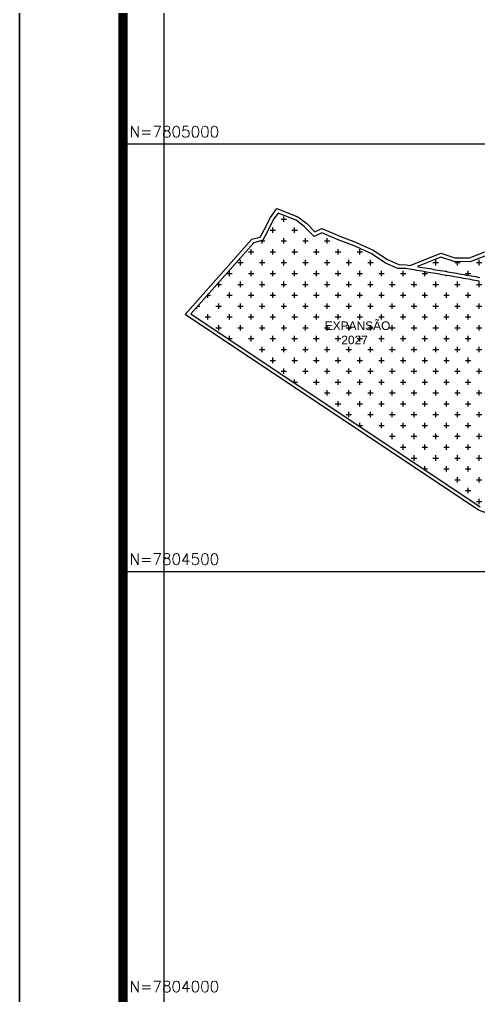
# Model space of a CAD drawing. Extents: x 714831 to 717374, y 7802690 to 7806287.
# Drawn here: x 714831 to 715368, y 7804004 to 7805146 of the extents above; entities that cross this region are included whole.
import ezdxf

# ---------------------------------------------------------------- set-up
doc = ezdxf.new("R2010")
doc.units = 0
doc.linetypes.add('LIN0', pattern=[0])
doc.layers.add('0114001333', color=1, linetype='Continuous')
doc.layers.add('TG', color=7, linetype='LIN0')
doc.layers.add('Layout', color=7, linetype='Continuous', lineweight=13)
doc.layers.add('MALHA', color=251, linetype='Continuous', true_color=0x505050)
doc.layers.add('TALHÕES', color=4, linetype='Continuous', true_color=0x00ffff)
doc.styles.add('AGROCAD', font='romans.shx')
doc.styles.add('ARIAL', font='arial.ttf')

# ---------------------------------------------------------------- blocks, each defined once
blk = doc.blocks.new('coordi')
at = {"layer": 'MALHA', "linetype": 'Continuous', "style": 'AGROCAD'}
blk.add_attdef('COORDI', (6, 6), '', height=10, dxfattribs=at)

msp = doc.modelspace()

# ---------------------------------------------------------------- hatches: boundary and pattern name
h = msp.add_hatch()
h.set_pattern_fill('CROSS', color=40, scale=2)
h.paths.add_polyline_path([(715723.1, 7804357.3), (715641.3, 7804410), (715559.6, 7804462.8), (715454, 7804530.1), (715402.1, 7804563.2), (715399.7, 7804536.6), (715418.2, 7804411.1), (715450.6, 7804190.5), (715891.1, 7804245.5), (715886.2, 7804248), (715847.6, 7804273.8), (715792.6, 7804311.4), (715767.9, 7804327.2)])
h.paths.add_polyline_path([(715436.5, 7804728.3), (715437, 7804730.3), (715438, 7804734.5), (715445.3, 7804763.4), (715455.3, 7804810.5), (715454.2, 7804811.2), (715452.4, 7804812.3), (715450.5, 7804813.4), (715448.6, 7804814.5), (715446.7, 7804815.5), (715444.8, 7804816.5), (715442.9, 7804817.5), (715441, 7804818.5), (715439, 7804819.4), (715437.1, 7804820.3), (715435.1, 7804821.2), (715433.2, 7804822), (715431.2, 7804822.9), (715429.2, 7804823.7), (715427.2, 7804824.5), (715425.2, 7804825.2), (715423.2, 7804826), (715421.2, 7804826.7), (715419.2, 7804827.4), (715417.2, 7804828), (715415.1, 7804828.7), (715413.1, 7804829.3), (715411.1, 7804829.9), (715409, 7804830.5), (715407, 7804831.1), (715404.9, 7804831.6), (715402.8, 7804832.2), (715400.8, 7804832.7), (715398.7, 7804833.2), (715396.6, 7804833.7), (715394.5, 7804834.2), (715392.5, 7804834.7), (715390.4, 7804835.2), (715388.3, 7804835.6), (715386.2, 7804836.1), (715384.1, 7804836.5), (715382, 7804836.9), (715379.9, 7804837.4), (715377.8, 7804837.8), (715375.7, 7804838.2), (715373.6, 7804838.6), (715371.5, 7804839), (715369, 7804839.4), (715366.5, 7804839.9), (715364, 7804840.4), (715361.5, 7804840.8), (715358.9, 7804841.3), (715356.2, 7804841.8), (715353.4, 7804842.3), (715350.6, 7804842.8), (715347.8, 7804843.3), (715345, 7804843.8), (715342.2, 7804844.3), (715339.4, 7804844.7), (715336.6, 7804845.2), (715333.8, 7804845.7), (715331, 7804846.2), (715328.2, 7804846.7), (715325.4, 7804847.1), (715322.8, 7804847.6), (715320.2, 7804848), (715317.6, 7804848.5), (715314.9, 7804848.9), (715312.3, 7804849.3), (715309.7, 7804849.8), (715307.1, 7804850.2), (715304.5, 7804850.7), (715301.6, 7804851.1), (715298.7, 7804851.6), (715295.9, 7804852.1), (715293, 7804852.6), (715290.1, 7804853), (715287.3, 7804853.5), (715282.9, 7804854.2), (715273.8, 7804854.5), (715259.4, 7804860.7), (715242.4, 7804871.7), (715222.4, 7804881), (715204, 7804887.9), (715184.8, 7804896.1), (715175.8, 7804891.9), (715164.2, 7804903.6), (715154.6, 7804911), (715133.5, 7804919), (715128.3, 7804911.9), (715121.2, 7804897.7), (715115.8, 7804887.3), (715105, 7804884.5), (715031.5, 7804801.4), (715370, 7804575.6), (715399.1, 7804565.1), (715403.2, 7804594.3), (715431.9, 7804707.2)])
h.paths.add_polyline_path([(715708.4, 7804340.7), (715790.3, 7804340.7), (715790.3, 7804378), (715708.4, 7804378)], flags=24)
h.paths.add_polyline_path([(715581, 7804275.4), (715662.8, 7804275.4), (715662.8, 7804312.7), (715581, 7804312.7)], flags=24)
h.paths.add_polyline_path([(715184.5, 7804758), (715266.4, 7804758), (715266.4, 7804795.3), (715184.5, 7804795.3)], flags=24)
h.paths.add_polyline_path([(715626.8, 7804664.4), (715666.5, 7804664.4), (715666.5, 7804694.9), (715626.8, 7804694.9)], flags=9)
h.paths.add_polyline_path([(715377.6, 7804836.1), (715459.5, 7804836.1), (715459.5, 7804873.4), (715377.6, 7804873.4)], flags=9)
h = msp.add_hatch()
h.set_pattern_fill('CROSS', color=256, scale=2)
h.paths.add_polyline_path([(715463.1, 7804851.2), (715459.5, 7804878.7), (715459.5, 7804893.6), (715455.1, 7804904.9), (715437.6, 7804910.5), (715416.2, 7804907.6), (715401.8, 7804897.8), (715390.7, 7804878.1), (715377.6, 7804869.7), (715358.4, 7804862.2), (715339.6, 7804862.6), (715324, 7804867.6), (715296.5, 7804856.5), (715296.6, 7804856.5), (715299.5, 7804856), (715302.3, 7804855.6), (715305.2, 7804855.1), (715307.8, 7804854.7), (715310.4, 7804854.2), (715313.1, 7804853.8), (715315.7, 7804853.3), (715318.3, 7804852.9), (715320.9, 7804852.5), (715323.5, 7804852), (715326.2, 7804851.6), (715329, 7804851.1), (715331.8, 7804850.6), (715334.6, 7804850.1), (715337.4, 7804849.6), (715340.1, 7804849.2), (715342.9, 7804848.7), (715345.7, 7804848.2), (715348.5, 7804847.7), (715351.3, 7804847.2), (715354.1, 7804846.7), (715356.9, 7804846.2), (715359.7, 7804845.7), (715362.3, 7804845.2), (715364.8, 7804844.8), (715367.3, 7804844.3), (715369.8, 7804843.9), (715372.4, 7804843.4), (715374.5, 7804843), (715376.6, 7804842.6), (715378.7, 7804842.2), (715380.8, 7804841.8), (715382.9, 7804841.3), (715385, 7804840.9), (715387.1, 7804840.5), (715389.2, 7804840), (715391.3, 7804839.6), (715393.5, 7804839.1), (715395.6, 7804838.6), (715397.7, 7804838.1), (715399.8, 7804837.6), (715401.9, 7804837.1), (715404, 7804836.6), (715406.1, 7804836), (715408.2, 7804835.4), (715410.2, 7804834.8), (715412.3, 7804834.2), (715414.4, 7804833.6), (715416.5, 7804833), (715418.6, 7804832.3), (715420.6, 7804831.6), (715422.7, 7804830.9), (715424.7, 7804830.2), (715426.8, 7804829.4), (715428.8, 7804828.7), (715430.9, 7804827.9), (715432.9, 7804827), (715434.9, 7804826.2), (715437, 7804825.3), (715439, 7804824.4), (715441, 7804823.5), (715443, 7804822.5), (715444.9, 7804821.5), (715446.9, 7804820.5), (715448.9, 7804819.5), (715450.8, 7804818.4), (715452.8, 7804817.3), (715454.7, 7804816.2), (715456.3, 7804815.2), (715459.9, 7804832.1), (715461.8, 7804838.4)])
h.paths.add_polyline_path([(715377.6, 7804836.1), (715459.5, 7804836.1), (715459.5, 7804873.4), (715377.6, 7804873.4)], flags=25)

# ---------------------------------------------------------------- linework, layer by layer
at = {"layer": '0114001333', "color": 1}
msp.add_lwpolyline([(715397.3, 7804561), (715368, 7804571.6), (715024.7, 7804800.6), (715102.6, 7804888.6), (715112.7, 7804891.1), (715117.2, 7804899.7), (715124.5, 7804914.2), (715131.9, 7804924.5), (715156.8, 7804914.9), (715167.2, 7804907), (715176.7, 7804897.3), (715184.7, 7804901.1), (715205.7, 7804892.1), (715224.2, 7804885.1), (715244.6, 7804875.7), (715261.6, 7804864.7), (715274.8, 7804859), (715283.3, 7804858.7), (715287.9, 7804858), (715323.8, 7804872.4), (715340.4, 7804867), (715357.6, 7804866.7), (715375.6, 7804873.7)], dxfattribs=at)
at = {"layer": 'MALHA'}
for points in [[(715000, 7803057.7), (715000, 7806166.2)], [(714952, 7805000), (716231.7, 7805000)], [(714952, 7804500), (715400.5, 7804500)]]:
    msp.add_lwpolyline(points, dxfattribs=at)
at = {"layer": 'TALHÕES', "color": 40}
for points in [[(715369, 7804839.4), (715366.5, 7804839.9), (715364, 7804840.4), (715361.5, 7804840.8), (715358.9, 7804841.3), (715356.2, 7804841.8), (715353.4, 7804842.3), (715350.6, 7804842.8), (715347.8, 7804843.3), (715345, 7804843.8), (715342.2, 7804844.3), (715339.4, 7804844.7), (715336.6, 7804845.2), (715333.8, 7804845.7), (715331, 7804846.2), (715328.2, 7804846.7), (715325.4, 7804847.1), (715322.8, 7804847.6), (715320.2, 7804848), (715317.6, 7804848.5), (715314.9, 7804848.9), (715312.3, 7804849.3), (715309.7, 7804849.8), (715307.1, 7804850.2), (715304.5, 7804850.7), (715301.6, 7804851.1), (715298.7, 7804851.6), (715295.9, 7804852.1), (715293, 7804852.6), (715290.1, 7804853), (715287.3, 7804853.5), (715282.9, 7804854.2), (715273.8, 7804854.5), (715259.4, 7804860.7), (715242.4, 7804871.7), (715222.4, 7804881), (715204, 7804887.9), (715184.8, 7804896.1), (715175.8, 7804891.9), (715164.2, 7804903.6), (715154.6, 7804911), (715133.5, 7804919), (715128.3, 7804911.9), (715121.2, 7804897.7), (715115.8, 7804887.3), (715105, 7804884.5), (715031.5, 7804801.4), (715370, 7804575.6)], [(715377.6, 7804869.7), (715358.4, 7804862.2), (715339.6, 7804862.6), (715324, 7804867.6), (715296.5, 7804856.5), (715296.6, 7804856.5), (715299.5, 7804856), (715302.3, 7804855.6), (715305.2, 7804855.1), (715307.8, 7804854.7), (715310.4, 7804854.2), (715313.1, 7804853.8), (715315.7, 7804853.3), (715318.3, 7804852.9), (715320.9, 7804852.5), (715323.5, 7804852), (715326.2, 7804851.6), (715329, 7804851.1), (715331.8, 7804850.6), (715334.6, 7804850.1), (715337.4, 7804849.6), (715340.1, 7804849.2), (715342.9, 7804848.7), (715345.7, 7804848.2), (715348.5, 7804847.7), (715351.3, 7804847.2), (715354.1, 7804846.7), (715356.9, 7804846.2), (715359.7, 7804845.7), (715362.3, 7804845.2), (715364.8, 7804844.8), (715367.3, 7804844.3), (715369.8, 7804843.9)]]:
    msp.add_lwpolyline(points, dxfattribs=at)
at = {"layer": 'TG', "color": 174, "linetype": 'LIN0'}
msp.add_line((714830.9, 7802690.3), (714830.9, 7806287.3), dxfattribs=at)
at = {"layer": 'TG', "color": 174, "linetype": 'LIN0', "flags": 128}
msp.add_lwpolyline([(717374.2, 7802690.3), (717374.2, 7806287.3), (714830.9, 7806287.3), (714830.9, 7802690.3)], close=True, dxfattribs=at)
at = {"layer": 'TG', "color": 174, "linetype": 'LIN0', "const_width": 11, "flags": 128}
msp.add_lwpolyline([(717253.1, 7802811.5), (717253.1, 7806166.2), (714952, 7806166.2), (714952, 7802811.5)], close=True, dxfattribs=at)

# ---------------------------------------------------------------- block references
at = {"layer": 'MALHA'}
ref = msp.add_blockref('coordi', (714952, 7805000), dxfattribs=dict(at, xscale=1.3, yscale=1.3, zscale=1.3))
ref.add_attrib('COORDI', 'N=7805000', (714959.8, 7805007.8), dxfattribs={"height": 13, "style": 'AGROCAD'})
ref = msp.add_blockref('coordi', (714952, 7804500), dxfattribs=dict(at, xscale=1.3, yscale=1.3, zscale=1.3))
ref.add_attrib('COORDI', 'N=7804500', (714959.8, 7804507.8), dxfattribs={"height": 13, "style": 'AGROCAD'})
ref = msp.add_blockref('coordi', (714952, 7804000), dxfattribs=dict(at, xscale=1.3, yscale=1.3, zscale=1.3))
ref.add_attrib('COORDI', 'N=7804000', (714959.8, 7804007.8), dxfattribs={"height": 13, "style": 'AGROCAD'})

# ---------------------------------------------------------------- texts
at = {"layer": 'Layout', "color": 7, "insert": (715188.1, 7804792.4), "char_height": 10, "width": 154.493, "attachment_point": 1, "style": 'ARIAL'}
msp.add_mtext('EXPANSÃO\\P     2027', dxfattribs=at)

doc.saveas('drawing.dxf')
